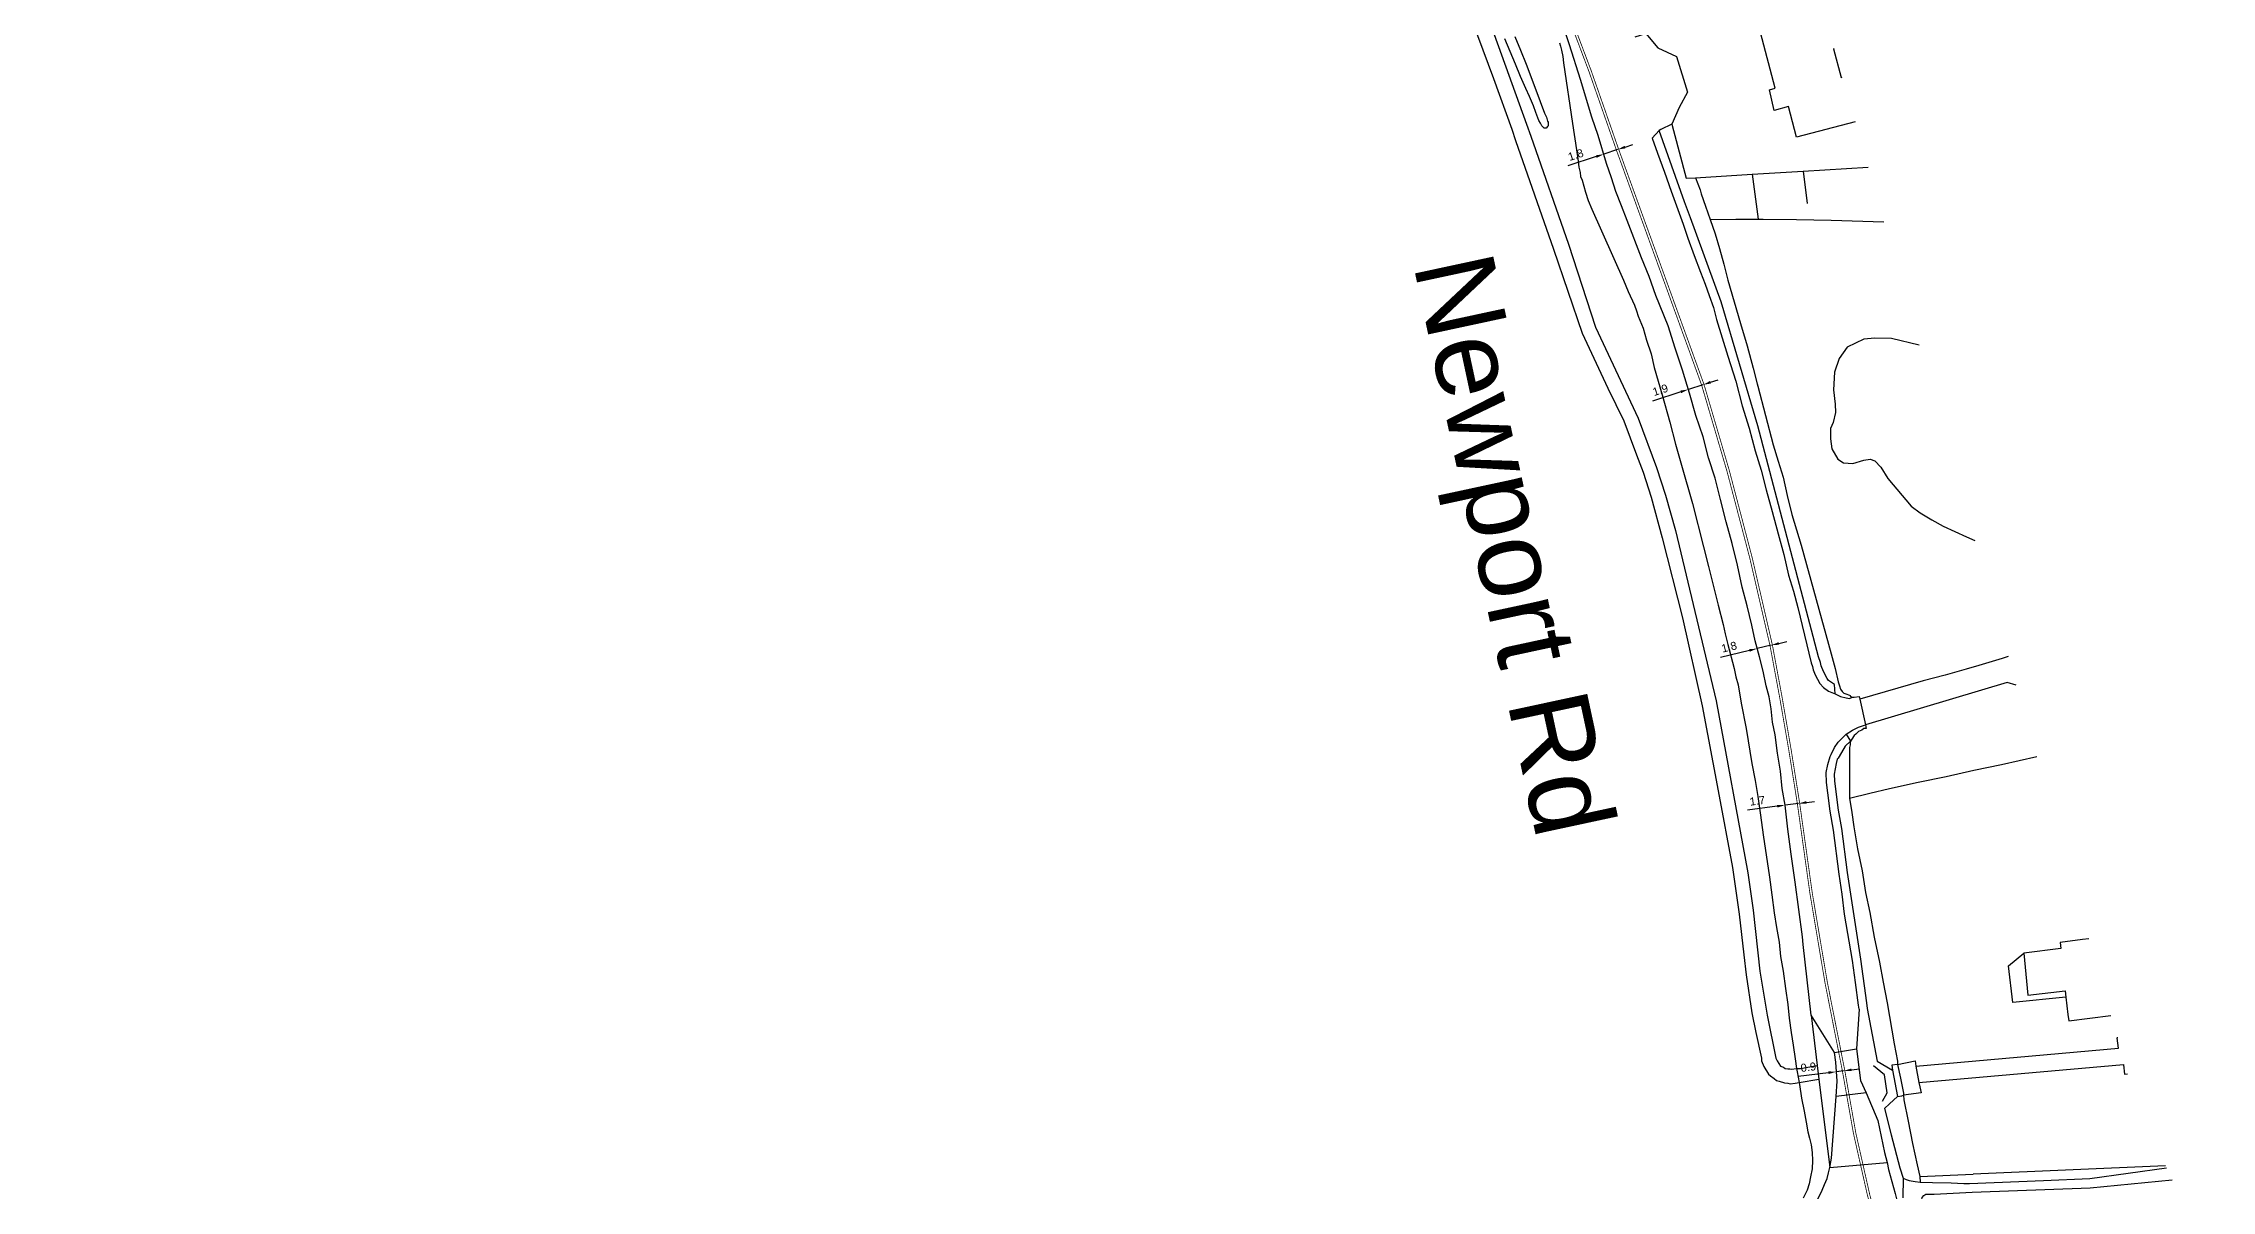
# Model space of a CAD drawing. Header units: millimetres. Extents: x 111502 to 977541, y 8702 to 1044108.
# Drawn here: x 487424.9 to 487695.9, y 237568.2 to 237711.6 of the extents above; entities that cross this region are included whole.
import ezdxf

# ---------------------------------------------------------------- set-up
doc = ezdxf.new("R2010")
doc.units = ezdxf.units.MM
doc.header["$LTSCALE"] = 0.25
doc.linetypes.add('DASHED2', pattern=[9.525, 6.35, -3.175])
for name, color, linetype in [('E HVSS As Laid Dimensions', 30, 'Continuous'), ('E HVSS As Laid HV', 10, 'Continuous'), ('X HVSS Site Background', 8, 'Continuous')]:
    doc.layers.add(name, color=color, linetype=linetype)
doc.styles.add('Arial', font='arial.ttf')
doc.dimstyles.new('HVSS AsLaid', dxfattribs={"dimtxt": 1, "dimasz": 1, "dimexe": 0, "dimexo": 0, "dimgap": 0.5, "dimtad": 1, "dimdec": 1, "dimzin": 1, "dimdsep": 46, "dimtxsty": 'Arial', "dimcen": 0.09, "dimadec": 0, "dimazin": 0, "dimtfac": 1, "dimtdec": 1, "dimtmove": 0, "dimatfit": 3, "dimfxl": 1, "dimtolj": 1, "dimtzin": 0, "dimarcsym": 0})

# ---------------------------------------------------------------- blocks, each defined once
blk = doc.blocks.new('OS MAP 060722')
at = {"layer": 'X HVSS Site Background'}
for points in [[(-1164.78, -1536.16), (-1165.78, -1527.31), (-1165.83, -1526.36), (-1166.78, -1519.51), (-1167.28, -1516.01), (-1167.68, -1512.91), (-1168.03, -1509.91), (-1168.38, -1507.81), (-1168.58, -1505.66), (-1168.98, -1503.41), (-1169.28, -1501.11), (-1169.58, -1499.51), (-1169.78, -1497.86), (-1170.03, -1496.36), (-1170.38, -1495.01), (-1170.78, -1493.16), (-1171.23, -1491.36), (-1171.78, -1489.36), (-1172.18, -1487.41), (-1172.78, -1485.01), (-1173.38, -1482.66), (-1173.98, -1479.91), (-1174.63, -1477.21), (-1175.38, -1474.51), (-1176.08, -1471.71), (-1176.78, -1469.06), (-1177.58, -1466.51), (-1178.28, -1463.86), (-1179.18, -1461.21), (-1179.98, -1458.41), (-1180.83, -1455.56), (-1181.78, -1452.81), (-1182.63, -1450.01), (-1184.18, -1446.21), (-1185.03, -1443.86), (-1185.98, -1441.51), (-1187.78, -1436.86), (-1188.48, -1435.01), (-1189.18, -1433.21), (-1189.73, -1431.51), (-1190.33, -1429.71), (-1191.38, -1426.21), (-1192.18, -1423.91), (-1193.58, -1419.21), (-1194.98, -1414.91), (-1195.58, -1413.01)], [(-1196.23, -1414.66), (-1196.08, -1415.06), (-1195.98, -1415.56), (-1195.78, -1416.36), (-1195.73, -1417.16), (-1194.58, -1424.71), (-1194.08, -1428.01), (-1193.88, -1429.41), (-1193.78, -1430.16), (-1193.63, -1430.86), (-1193.58, -1431.36), (-1193.38, -1431.81), (-1192.98, -1433.31), (-1192.63, -1434.36), (-1192.18, -1435.41), (-1188.23, -1444.31), (-1187.63, -1445.71), (-1186.83, -1447.41), (-1186.58, -1448.11), (-1186.38, -1448.81), (-1185.78, -1450.31), (-1185.33, -1451.81), (-1184.78, -1453.51), (-1184.38, -1455.21), (-1183.38, -1458.61), (-1182.43, -1462.06), (-1181.73, -1464.81), (-1180.98, -1467.41), (-1179.58, -1472.21), (-1178.23, -1477.61), (-1177.58, -1480.06), (-1176.98, -1482.56), (-1176.38, -1484.91), (-1175.78, -1487.31), (-1175.53, -1488.51), (-1175.18, -1489.81), (-1174.38, -1492.81), (-1174.18, -1493.86), (-1173.88, -1494.86), (-1173.53, -1497.16), (-1172.88, -1500.31), (-1172.18, -1504.71), (-1171.78, -1506.81), (-1171.43, -1508.81), (-1171.08, -1511.16), (-1170.78, -1513.61), (-1169.98, -1518.91), (-1169.68, -1521.11), (-1169.38, -1523.36), (-1169.08, -1525.21), (-1168.78, -1527.01), (-1168.58, -1528.81), (-1168.28, -1530.66), (-1167.98, -1532.81), (-1167.68, -1534.81), (-1167.53, -1536.51), (-1167.28, -1538.31), (-1167.03, -1539.91), (-1166.78, -1541.61), (-1166.58, -1542.81)], [(-1215.6, -1387.91), (-1210.58, -1402.61), (-1204.48, -1419.11), (-1202.18, -1425.41)], [(-1213.75, -1387.56), (-1200.33, -1424.81)], [(-1201.78, -1413.86), (-1201.08, -1415.56), (-1200.38, -1417.31), (-1199.18, -1420.51), (-1198.08, -1423.41), (-1197.98, -1423.66), (-1197.83, -1423.91), (-1197.73, -1424.41), (-1197.63, -1424.56), (-1197.63, -1425.01), (-1197.73, -1425.11), (-1197.88, -1425.31), (-1198.18, -1425.31), (-1198.23, -1425.21), (-1198.43, -1425.01), (-1198.58, -1424.66), (-1198.78, -1424.36), (-1199.18, -1423.36), (-1199.48, -1422.51), (-1199.98, -1421.36), (-1200.43, -1420.36), (-1201.08, -1418.86), (-1201.73, -1417.31), (-1202.38, -1415.71), (-1203.03, -1414.16)], [(-1159.26, -1424.53), (-1166.58, -1426.41), (-1167.58, -1422.61), (-1169.38, -1423.11), (-1169.98, -1420.51), (-1169.28, -1420.31), (-1171.08, -1413.36), (-1170.61, -1413.24), (-1171.31, -1410.56), (-1167.16, -1409.48), (-1166.46, -1412.17), (-1163.68, -1411.46), (-1163.05, -1411.29)], [(-1186.78, -1413.91), (-1185.43, -1413.46), (-1183.93, -1415.26), (-1181.58, -1416.36), (-1180.23, -1420.81), (-1181.28, -1422.71), (-1182.17, -1424.81)], [(-1161.88, -1415.38), (-1161.98, -1415.41), (-1161.03, -1418.96), (-1160.87, -1418.92)], [(-1200.33, -1424.81), (-1199.78, -1426.31), (-1195.08, -1439.81)], [(-1182.17, -1424.81), (-1183.57, -1425.46), (-1183.78, -1425.61)], [(-1182.17, -1424.81), (-1181.97, -1425.58), (-1180.38, -1431.56), (-1179.23, -1431.51)], [(-1202.18, -1425.41), (-1201.73, -1426.86), (-1196.98, -1440.41)], [(-1183.78, -1425.61), (-1184.64, -1426.55), (-1183.98, -1428.41), (-1183.08, -1430.81), (-1182.28, -1433.16), (-1180.78, -1437.31), (-1180.18, -1439.06), (-1179.38, -1441.21), (-1178.58, -1443.31), (-1178.03, -1444.81), (-1177.53, -1446.21), (-1176.98, -1447.71), (-1176.58, -1449.21), (-1175.18, -1453.81), (-1174.18, -1456.91), (-1173.38, -1460.01), (-1172.53, -1462.81), (-1171.78, -1465.61), (-1171.03, -1468.06), (-1170.38, -1470.51), (-1169.63, -1473.21), (-1168.88, -1476.01), (-1168.18, -1478.56), (-1167.58, -1481.16), (-1166.98, -1483.16), (-1166.43, -1485.21), (-1164.78, -1492.11), (-1164.58, -1492.56), (-1164.53, -1493.01), (-1164.28, -1493.61), (-1163.68, -1494.71), (-1163.23, -1495.21), (-1162.58, -1495.66), (-1161.78, -1496.01)], [(-1161.78, -1496.01), (-1161.83, -1494.81), (-1162.58, -1494.31), (-1162.78, -1494.06), (-1163.23, -1493.21), (-1163.53, -1492.51), (-1163.58, -1492.06), (-1163.83, -1491.36), (-1171.43, -1462.51), (-1176.03, -1447.01), (-1176.63, -1445.31), (-1179.23, -1438.21), (-1179.83, -1436.51), (-1180.58, -1434.51), (-1183.78, -1425.61)], [(-1172.13, -1431.06), (-1165.78, -1430.66)], [(-1165.78, -1430.66), (-1157.64, -1430.19)], [(-1165.78, -1430.66), (-1165.28, -1434.71)], [(-1179.23, -1431.51), (-1172.13, -1431.06)], [(-1179.23, -1431.51), (-1178.63, -1433.01), (-1178.53, -1433.51), (-1177.98, -1435.06), (-1177.38, -1436.71)], [(-1172.13, -1431.06), (-1171.38, -1436.66)], [(-1177.38, -1436.71), (-1174.18, -1436.66), (-1171.38, -1436.66)], [(-1177.38, -1436.71), (-1176.78, -1438.51), (-1176.23, -1440.36), (-1175.68, -1442.31), (-1175.18, -1444.31), (-1173.58, -1449.71), (-1172.78, -1452.51), (-1172.03, -1455.31), (-1171.51, -1457.24), (-1171.43, -1457.56), (-1169.53, -1464.86), (-1168.88, -1466.91), (-1168.28, -1468.91), (-1167.78, -1471.21), (-1167.18, -1473.56), (-1166.58, -1475.51), (-1166.03, -1477.41), (-1162.28, -1491.01), (-1161.78, -1492.81), (-1161.38, -1494.51), (-1161.23, -1495.01), (-1161.08, -1495.41), (-1160.88, -1495.71), (-1160.68, -1495.91), (-1160.43, -1496.01), (-1159.98, -1496.16), (-1159.88, -1496.21), (-1159.83, -1496.31), (-1159.58, -1496.41)], [(-1171.38, -1436.66), (-1170.78, -1436.66), (-1166.58, -1436.71), (-1162.28, -1436.81), (-1155.69, -1436.99)], [(-1196.98, -1440.41), (-1193.38, -1450.91), (-1190.18, -1457.81), (-1188.18, -1461.86), (-1186.58, -1466.11), (-1185.78, -1468.31), (-1184.78, -1471.41), (-1183.38, -1476.51), (-1180.83, -1486.51), (-1178.38, -1497.51), (-1176.38, -1508.11), (-1174.58, -1517.71), (-1173.78, -1523.51), (-1173.18, -1528.61), (-1172.88, -1531.11), (-1172.18, -1535.86), (-1171.68, -1538.31), (-1170.98, -1541.51), (-1170.98, -1541.86), (-1170.68, -1542.56), (-1170.08, -1543.51), (-1169.83, -1543.71), (-1169.38, -1544.06), (-1169.08, -1544.31), (-1168.78, -1544.41), (-1168.08, -1544.61), (-1167.68, -1544.66), (-1167.38, -1544.71), (-1166.78, -1544.66), (-1166.28, -1544.56)], [(-1195.08, -1439.81), (-1191.73, -1450.16), (-1186.38, -1461.56), (-1184.08, -1467.71), (-1182.98, -1471.16), (-1181.73, -1475.56), (-1176.63, -1496.86), (-1172.68, -1518.36), (-1172.03, -1523.01), (-1171.18, -1530.66), (-1170.28, -1536.16), (-1169.18, -1541.51), (-1169.03, -1541.86), (-1168.58, -1542.51), (-1168.23, -1542.66), (-1168.03, -1542.81), (-1167.68, -1542.86), (-1167.43, -1542.86), (-1167.23, -1542.91), (-1166.58, -1542.81)], [(-1151.28, -1452.43), (-1154.71, -1451.58), (-1156.79, -1451.53), (-1158.2, -1451.66), (-1160.26, -1452.69), (-1161.27, -1454.08), (-1161.85, -1455.8), (-1161.99, -1458.02), (-1161.75, -1459.81), (-1161.73, -1460.83), (-1162.03, -1462.07), (-1162.33, -1462.85), (-1162.36, -1464.13), (-1162.2, -1465.36), (-1161.43, -1466.66), (-1160.74, -1467.14), (-1159.54, -1467.21), (-1158.17, -1466.81), (-1157.41, -1466.68), (-1156.82, -1466.89), (-1156.06, -1467.67), (-1155.19, -1469.1), (-1152.25, -1472.52), (-1151.15, -1473.37), (-1149.7, -1474.24), (-1148.28, -1475.02), (-1145.34, -1476.38), (-1144.29, -1476.84)], [(-1143.79, -1492.43), (-1145.38, -1492.91), (-1148.03, -1493.66), (-1150.78, -1494.36), (-1158.68, -1496.66)], [(-1140.15, -1491.32), (-1140.88, -1491.56), (-1143.79, -1492.43)], [(-1139.13, -1494.9), (-1140.28, -1494.57), (-1157.98, -1499.86)], [(-1161.78, -1496.01), (-1161.08, -1496.31), (-1160.38, -1496.51), (-1159.98, -1496.56), (-1159.58, -1496.41)], [(-1159.58, -1496.41), (-1159.38, -1496.41), (-1158.78, -1496.31), (-1158.68, -1496.66)], [(-1158.68, -1496.66), (-1157.98, -1499.86)], [(-1158.78, -1535.41), (-1158.83, -1534.91), (-1159.23, -1532.06), (-1159.58, -1529.31), (-1160.58, -1523.51), (-1160.88, -1521.01), (-1161.28, -1518.51), (-1161.98, -1513.01), (-1162.38, -1510.66), (-1162.68, -1508.36), (-1162.83, -1507.06), (-1162.88, -1505.81), (-1162.68, -1504.81), (-1162.38, -1503.81), (-1162.28, -1503.56), (-1161.83, -1502.71), (-1161.38, -1502.01), (-1160.38, -1501.01)], [(-1160.38, -1501.01), (-1159.58, -1500.51), (-1158.83, -1500.16), (-1157.98, -1499.86)], [(-1160.38, -1501.01), (-1159.83, -1501.91)], [(-1157.98, -1499.86), (-1157.88, -1500.31), (-1158.18, -1500.31), (-1158.43, -1500.51), (-1158.83, -1500.71), (-1159.18, -1501.01), (-1159.38, -1501.21), (-1159.68, -1501.66), (-1159.83, -1501.91)], [(-1159.83, -1501.91), (-1160.53, -1502.51), (-1160.98, -1503.31), (-1161.38, -1504.01), (-1161.53, -1504.16), (-1161.63, -1504.71), (-1161.88, -1506.01), (-1161.83, -1506.91), (-1161.38, -1510.51), (-1160.98, -1512.81), (-1160.28, -1518.31), (-1158.58, -1529.16), (-1157.83, -1534.61), (-1157.78, -1535.31)], [(-1159.83, -1501.91), (-1159.88, -1502.16), (-1159.88, -1502.36), (-1159.98, -1502.71), (-1159.98, -1509.01)], [(-1159.98, -1509.01), (-1157.43, -1508.41), (-1154.98, -1507.81), (-1151.38, -1507.01), (-1147.88, -1506.31), (-1144.43, -1505.51), (-1140.98, -1504.81), (-1136.57, -1503.84)], [(-1159.98, -1509.01), (-1159.68, -1510.81), (-1159.43, -1512.61), (-1158.98, -1515.36), (-1158.38, -1518.11), (-1157.98, -1520.81), (-1157.43, -1523.31), (-1156.88, -1526.41), (-1156.23, -1529.51), (-1155.78, -1532.01), (-1155.28, -1534.61), (-1154.38, -1539.71), (-1153.98, -1541.91), (-1153.98, -1542.31)], [(-1130.06, -1526.6), (-1130.84, -1526.7), (-1133.63, -1527.06), (-1133.58, -1527.81), (-1138.18, -1528.41)], [(-1132.93, -1533.88), (-1139.56, -1534.57), (-1140.11, -1529.96), (-1138.18, -1528.41)], [(-1138.18, -1528.41), (-1137.68, -1533.66), (-1133.03, -1533.11), (-1132.93, -1533.88)], [(-1161.83, -1540.81), (-1164.78, -1536.16)], [(-1164.78, -1536.16), (-1164, -1542.43)], [(-1158.78, -1535.41), (-1159.08, -1540.36)], [(-1157.78, -1535.31), (-1156.53, -1541.91), (-1154.58, -1543.01)], [(-1132.93, -1533.88), (-1132.67, -1536.07), (-1132.58, -1536.86), (-1127.32, -1536.17)], [(-1151.68, -1542.51), (-1126.37, -1540.28), (-1126.53, -1539.01)], [(-1126.54, -1538.88), (-1126.53, -1539.01)], [(-1126.53, -1539.01), (-1126.51, -1539.01)], [(-1161.83, -1540.81), (-1159.08, -1540.36)], [(-1161.66, -1546.3), (-1161.53, -1544.41), (-1161.68, -1542.01), (-1161.83, -1540.81)], [(-1159.08, -1540.36), (-1158.58, -1544.31), (-1157.9, -1545.87)], [(-1153.98, -1542.31), (-1151.78, -1541.86), (-1151.68, -1542.51)], [(-1166.28, -1544.56), (-1166.23, -1544.81), (-1165.98, -1546.51), (-1165.63, -1548.16), (-1165.38, -1549.51), (-1165.18, -1550.71), (-1164.98, -1551.51), (-1164.78, -1552.36), (-1164.63, -1553.31), (-1164.58, -1554.31), (-1164.63, -1555.36), (-1164.83, -1556.36), (-1165.03, -1557.21), (-1165.28, -1558.01), (-1165.78, -1559.01)], [(-1166.58, -1542.81), (-1166.08, -1542.81), (-1164, -1542.43)], [(-1166.58, -1542.81), (-1166.53, -1543.21), (-1166.28, -1544.56)], [(-1166.28, -1544.56), (-1163.79, -1544.15)], [(-1164, -1542.43), (-1163.79, -1544.15)], [(-1163.79, -1544.15), (-1162.43, -1555.16)], [(-1155.86, -1546.88), (-1155.28, -1545.86), (-1155.58, -1543.61), (-1156.96, -1542.46)], [(-1153.98, -1542.31), (-1154.68, -1542.41), (-1154.58, -1543.01)], [(-1154.58, -1543.01), (-1153.98, -1546.31)], [(-1153.98, -1542.31), (-1153.58, -1544.01), (-1153.23, -1545.91), (-1153.23, -1546.16)], [(-1151.29, -1544.54), (-1151.18, -1545.11), (-1151.03, -1545.86), (-1153.23, -1546.16)], [(-1151.68, -1542.51), (-1151.29, -1544.54)], [(-1151.29, -1544.54), (-1125.73, -1542.29), (-1125.72, -1542.37), (-1125.62, -1543.51), (-1125.23, -1543.48)], [(-1162.43, -1555.16), (-1162.23, -1554.01), (-1161.66, -1546.3)], [(-1157.9, -1545.87), (-1161.66, -1546.3)], [(-1157.9, -1545.87), (-1156.43, -1549.31), (-1155.58, -1553.31), (-1155.28, -1554.56)], [(-1154.98, -1547.21), (-1155.58, -1547.81), (-1154.78, -1551.11), (-1153.68, -1555.21), (-1153.28, -1556.51)], [(-1153.98, -1546.31), (-1154.98, -1547.21)], [(-1153.98, -1546.31), (-1153.43, -1546.21), (-1153.23, -1546.16)], [(-1153.23, -1546.16), (-1153.18, -1546.71), (-1152.63, -1549.41), (-1152.08, -1552.16), (-1151.53, -1554.86), (-1151.18, -1556.31)], [(-1173.79, -1566.66), (-1173.28, -1566.56), (-1172.58, -1566.36), (-1171.58, -1566.01), (-1170.88, -1565.71), (-1170.18, -1565.36), (-1169.38, -1564.86), (-1168.63, -1564.36), (-1167.98, -1563.81), (-1167.28, -1563.31), (-1166.28, -1562.31), (-1165.78, -1561.66), (-1165.18, -1561.01), (-1164.78, -1560.31), (-1164.03, -1559.31), (-1163.38, -1558.01), (-1163.08, -1557.31), (-1162.78, -1556.56), (-1162.58, -1555.86), (-1162.43, -1555.16)], [(-1162.43, -1555.16), (-1155.28, -1554.56)], [(-1155.28, -1554.56), (-1155.08, -1555.41), (-1154.28, -1558.41), (-1154.09, -1559.08)], [(-1151.13, -1557.01), (-1149.58, -1557.06), (-1147.28, -1557.11), (-1145.68, -1557.16), (-1144.98, -1557.16), (-1135.73, -1556.8), (-1129.94, -1556.57), (-1120.35, -1555.21)], [(-1120.46, -1554.98), (-1144.53, -1556.01)], [(-1153.28, -1556.51), (-1153.3, -1558.98)], [(-1153.28, -1556.51), (-1152.88, -1556.66), (-1152.53, -1556.81), (-1151.78, -1556.91), (-1151.13, -1557.01)], [(-1151.18, -1556.31), (-1144.53, -1556.01)], [(-1151.18, -1556.31), (-1151.13, -1557.01)], [(-1143.41, -1568.51), (-1150.66, -1559.76), (-1150.88, -1559.46), (-1150.94, -1559.19), (-1150.88, -1558.92), (-1150.67, -1558.66), (-1150.42, -1558.53), (-1150.15, -1558.51), (-1149.38, -1558.51), (-1144.64, -1558.26), (-1129.89, -1557.73), (-1119.65, -1556.72)]]:
    blk.add_lwpolyline(points, dxfattribs=at)
blk = doc.blocks.new('*D1736')
at = {"layer": 'Defpoints', "color": 0, "transparency": 16777216}
for p in [(487648.97, 237583.1), (487649.87, 237583.21), (487649.87, 237583.21)]:
    blk.add_point(p, dxfattribs=at)
at = {"layer": 'E HVSS As Laid Dimensions', "color": 0, "lineweight": -2, "transparency": 16777216}
for p, q in [((487647.98, 237582.97), (487644.19, 237582.49)), ((487649.87, 237583.21), (487648.97, 237583.1)), ((487650.86, 237583.34), (487651.85, 237583.46))]:
    blk.add_line(p, q, dxfattribs=at)
at = {"layer": 'E HVSS As Laid Dimensions', "color": 0, "transparency": 16777216}
for points in [[(487647.96, 237583.14), (487648, 237582.81), (487648.97, 237583.1)], [(487650.84, 237583.5), (487650.88, 237583.17), (487649.87, 237583.21)]]:
    blk.add_solid(points, dxfattribs=at)
at = {"layer": 'E HVSS As Laid Dimensions', "color": 0, "transparency": 16777216, "insert": (487645.46, 237583.67), "char_height": 1, "attachment_point": 5, "rotation": 7.2143, "style": 'Arial'}
blk.add_mtext('\\A1;0.9', dxfattribs=at)
blk = doc.blocks.new('*D1737')
at = {"layer": 'Defpoints', "color": 0, "transparency": 16777216}
for p in [(487642.55, 237616.4), (487644.24, 237616.62), (487644.24, 237616.62)]:
    blk.add_point(p, dxfattribs=at)
at = {"layer": 'E HVSS As Laid Dimensions', "color": 0, "lineweight": -2, "transparency": 16777216}
for p, q in [((487641.56, 237616.27), (487637.86, 237615.79)), ((487644.24, 237616.62), (487642.55, 237616.4)), ((487645.23, 237616.75), (487646.22, 237616.88))]:
    blk.add_line(p, q, dxfattribs=at)
at = {"layer": 'E HVSS As Laid Dimensions', "color": 0, "transparency": 16777216}
for points in [[(487641.54, 237616.44), (487641.58, 237616.11), (487642.55, 237616.4)], [(487645.21, 237616.91), (487645.25, 237616.58), (487644.24, 237616.62)]]:
    blk.add_solid(points, dxfattribs=at)
at = {"layer": 'E HVSS As Laid Dimensions', "color": 0, "transparency": 16777216, "insert": (487639.09, 237616.96), "char_height": 1, "attachment_point": 5, "rotation": 7.4314, "style": 'Arial'}
blk.add_mtext('\\A1;1.7', dxfattribs=at)
blk = doc.blocks.new('*D1738')
at = {"layer": 'Defpoints', "color": 0, "transparency": 16777216}
for p in [(487639.08, 237635.95), (487640.82, 237636.39), (487640.83, 237636.37)]:
    blk.add_point(p, dxfattribs=at)
at = {"layer": 'E HVSS As Laid Dimensions', "color": 0, "lineweight": -2, "transparency": 16777216}
for p, q in [((487640.82, 237636.39), (487639.07, 237635.97)), ((487639.08, 237635.95), (487639.07, 237635.97)), ((487640.83, 237636.37), (487640.82, 237636.39)), ((487641.79, 237636.62), (487642.77, 237636.85)), ((487638.1, 237635.74), (487634.47, 237634.87))]:
    blk.add_line(p, q, dxfattribs=at)
at = {"layer": 'E HVSS As Laid Dimensions', "color": 0, "transparency": 16777216}
for points in [[(487638.06, 237635.9), (487638.14, 237635.58), (487639.07, 237635.97)], [(487641.75, 237636.78), (487641.83, 237636.46), (487640.82, 237636.39)]]:
    blk.add_solid(points, dxfattribs=at)
at = {"layer": 'E HVSS As Laid Dimensions', "color": 0, "transparency": 16777216, "insert": (487635.56, 237636.17), "char_height": 1, "attachment_point": 5, "rotation": 13.4486, "style": 'Arial'}
blk.add_mtext('\\A1;1.8', dxfattribs=at)
blk = doc.blocks.new('*D1739')
at = {"layer": 'Defpoints', "color": 0, "transparency": 16777216}
for p in [(487632.28, 237668.94), (487632.28, 237668.94), (487630.47, 237668.36)]:
    blk.add_point(p, dxfattribs=at)
at = {"layer": 'E HVSS As Laid Dimensions', "color": 0, "lineweight": -2, "transparency": 16777216}
for p, q in [((487632.28, 237668.94), (487630.47, 237668.36)), ((487633.23, 237669.25), (487634.18, 237669.56)), ((487629.52, 237668.05), (487625.97, 237666.91))]:
    blk.add_line(p, q, dxfattribs=at)
at = {"layer": 'E HVSS As Laid Dimensions', "color": 0, "transparency": 16777216}
for points in [[(487633.18, 237669.41), (487633.28, 237669.09), (487632.28, 237668.94)], [(487629.47, 237668.21), (487629.57, 237667.89), (487630.47, 237668.36)]]:
    blk.add_solid(points, dxfattribs=at)
at = {"layer": 'E HVSS As Laid Dimensions', "color": 0, "transparency": 16777216, "insert": (487626.96, 237668.29), "char_height": 1, "attachment_point": 5, "rotation": 17.8787, "style": 'Arial'}
blk.add_mtext('\\A1;1.9', dxfattribs=at)
blk = doc.blocks.new('*D1740')
at = {"layer": 'Defpoints', "color": 0, "transparency": 16777216}
for p in [(487621.61, 237698.33), (487621.61, 237698.33), (487619.9, 237697.76)]:
    blk.add_point(p, dxfattribs=at)
at = {"layer": 'E HVSS As Laid Dimensions', "color": 0, "lineweight": -2, "transparency": 16777216}
for p, q in [((487621.61, 237698.33), (487619.9, 237697.76)), ((487622.56, 237698.64), (487623.51, 237698.96)), ((487618.95, 237697.45), (487615.41, 237696.28))]:
    blk.add_line(p, q, dxfattribs=at)
at = {"layer": 'E HVSS As Laid Dimensions', "color": 0, "transparency": 16777216}
for points in [[(487622.51, 237698.8), (487622.61, 237698.48), (487621.61, 237698.33)], [(487618.9, 237697.61), (487619, 237697.29), (487619.9, 237697.76)]]:
    blk.add_solid(points, dxfattribs=at)
at = {"layer": 'E HVSS As Laid Dimensions', "color": 0, "transparency": 16777216, "insert": (487616.39, 237697.67), "char_height": 1, "attachment_point": 5, "rotation": 18.3038, "style": 'Arial'}
blk.add_mtext('\\A1;1.8', dxfattribs=at)

msp = doc.modelspace()

# ---------------------------------------------------------------- linework, layer by layer
at = {"lineweight": 0}
msp.add_circle((488727.82, 239008.33), 11388.42, dxfattribs=at)
at = {"layer": 'E HVSS As Laid HV', "linetype": 'DASHED2', "lineweight": 0, "flags": 128}
for points in [[(487667.94, 237136.68, 0.1, 0.1, 0), (487674.76, 237142.14, 0.1, 0.1, -0.108532), (487679.49, 237143.38, 0.1, 0.1, 0.016324), (487711.47, 237145.56, 0.1, 0.1, 0.02314), (487725.77, 237148.67, 0.1, 0.1, 0), (487738.07, 237148.38, 0.1, 0.1, 0), (487753.81, 237158.65, 0.1, 0.1, 0), (487763.17, 237166.35, 0.1, 0.1, 0.255524), (487765.92, 237172.41, 0.1, 0.1, 0), (487765.43, 237181.04, 0.1, 0.1, 0), (487764.2, 237197.42, 0.1, 0.1, -0.045247), (487764.39, 237216.62, 0.1, 0.1, -0.057429), (487767.25, 237228.2, 0.1, 0.1, 0.070553), (487767.54, 237248.53, 0.1, 0.1, 0), (487761.37, 237276.81, 0.1, 0.1, -0.032393), (487758.61, 237308.96, 0.1, 0.1, 0), (487758.56, 237335, 0.1, 0.1, 0.043598), (487749.93, 237380.28, 0.1, 0.1, -0.004547), (487741.91, 237413.61, 0.1, 0.1, 0.042975), (487738.95, 237424.04, 0.1, 0.1, 0), (487728.87, 237442.72, 0.1, 0.1, 0), (487726.1, 237447.13, 0.1, 0.1, 0), (487718.38, 237458.41, 0.1, 0.1, 0), (487708.22, 237475.56, 0.1, 0.1, 0), (487701.87, 237485.94, 0.1, 0.1, 0), (487694.13, 237498.83, 0.1, 0.1, 0), (487683.56, 237514.65, 0.1, 0.1, 0), (487676.13, 237527.12, 0.1, 0.1, 0), (487666.02, 237541.26, 0.1, 0.1, -0.062386), (487654.98, 237559.97, 0.1, 0.1, -0.035738), (487649.72, 237583.19, 0.1, 0.1, -0.020845), (487644.09, 237616.6, 0.1, 0.1, 0.009679), (487640.67, 237636.36, 0.1, 0.1, 0.022051), (487632.13, 237668.89, 0.1, 0.1, 0), (487621.47, 237698.28, 0.1, 0.1, 0.018751), (487610.48, 237727.39, 0.1, 0.1, 0), (487609.77, 237729.43, 0.1, 0.1, 0), (487607.03, 237735.25, 0.1, 0.1, 0), (487598.87, 237760.79, 0.1, 0.1, 0), (487596.61, 237769.56, 0.1, 0.1, -0.094845), (487597.87, 237774.21, 0.1, 0.1, 0.08728), (487599.09, 237778.71, 0.1, 0.1, 0), (487598.94, 237800.27, 0.1, 0.1, 0), (487598.75, 237807.3, 0.1, 0.1, 0), (487599.39, 237814.62, 0.1, 0.1, 0.038366), (487600.42, 237836.52, 0.1, 0.1, -0.046697), (487601.57, 237860.78, 0.1, 0.1, -0.035658), (487608.61, 237884.66, 0.1, 0.1, 0), (487615.7, 237907.66, 0.1, 0.1, 0), (487617.98, 237916.12, 0.1, 0.1, 0), (487625.33, 237934.26, 0.1, 0.1, 0), (487632.27, 237951.17, 0.1, 0.1, 0), (487639.01, 237967.25, 0.1, 0.1, 0.024249), (487645.92, 237988.27, 0.1, 0.1, 0), (487653.77, 238020.9, 0.1, 0.1, 0), (487663.4, 238061.24, 0.1, 0.1, 0), (487668.13, 238088.37, 0.1, 0.1, 0.024941), (487668.96, 238115.17, 0.1, 0.1, 0.030951), (487665.68, 238142.84, 0.1, 0.1, 0), (487658.91, 238166.27, 0.1, 0.1, -0.309587), (487660.41, 238168.92, 0.1, 0.1, 0.226521), (487661.42, 238171.39, 0.1, 0.1, 0), (487661.24, 238174.58, 0.1, 0.1, 0.052885), (487660.93, 238176.48, 0.1, 0.1, 0), (487657.93, 238186, 0.1, 0.1, 0), (487654.61, 238195.24, 0.1, 0.1, -0.094128), (487654.62, 238198.19, 0.1, 0.1, 0.171763), (487654.65, 238200.97, 0.1, 0.1, 0), (487643.72, 238221.33, 0.1, 0.1, 0), (487636.89, 238235.25, 0.1, 0.1, 0), (487627.77, 238254.42, 0.1, 0.1, 0), (487627.54, 238254.88, 0.1, 0.1, -0.309302), (487628.2, 238258.87, 0.1, 0.1, -0.059041), (487641.05, 238266.28, 0.1, 0.1, 0), (487673.46, 238279.91, 0.1, 0.1, 0), (487691.71, 238287.28, 0.1, 0.1, -0.154715), (487696.09, 238287.15, 0.1, 0.1, 0.232314), (487702.78, 238286.66, 0.1, 0.1, 0), (487721.63, 238293.41, 0.1, 0.1, 0), (487769.85, 238309.12, 0.1, 0.1, 0), (487810.11, 238321.36, 0.1, 0.1, -0.091458), (487825.3, 238319, 0.1, 0.1, 0.062991), (487855.76, 238314.93, 0.1, 0.1, 0), (487872.04, 238314.32, 0.1, 0.1, 0.079734), (487882.65, 238315.47, 0, 0, 0)], [(487668.13, 237136.45, 0.1, 0.1, 0), (487674.93, 237141.88, 0.1, 0.1, -0.107828), (487679.5, 237143.08, 0.1, 0.1, 0.016329), (487711.51, 237145.27, 0.1, 0.1, 0.023849), (487725.77, 237148.37, 0.1, 0.1, 0), (487738.16, 237148.08, 0.1, 0.1, 0), (487753.98, 237158.41, 0.1, 0.1, 0), (487763.36, 237166.11, 0.1, 0.1, 0.255186), (487766.22, 237172.43, 0.1, 0.1, 0), (487765.73, 237181.06, 0.1, 0.1, 0), (487764.49, 237197.45, 0.1, 0.1, -0.045239), (487764.69, 237216.59, 0.1, 0.1, -0.057191), (487767.54, 237228.15, 0.1, 0.1, 0.070599), (487767.84, 237248.58, 0.1, 0.1, 0), (487761.67, 237276.87, 0.1, 0.1, -0.032381), (487758.91, 237308.97, 0.1, 0.1, 0), (487758.86, 237335.01, 0.1, 0.1, 0.043608), (487750.22, 237380.36, 0.1, 0.1, -0.004545), (487742.2, 237413.68, 0.1, 0.1, 0.043032), (487739.23, 237424.17, 0.1, 0.1, 0), (487729.12, 237442.87, 0.1, 0.1, 0), (487726.35, 237447.3, 0.1, 0.1, 0), (487718.63, 237458.57, 0.1, 0.1, 0), (487708.47, 237475.71, 0.1, 0.1, 0), (487702.12, 237486.1, 0.1, 0.1, 0), (487694.39, 237498.99, 0.1, 0.1, 0), (487683.81, 237514.81, 0.1, 0.1, 0), (487676.38, 237527.28, 0.1, 0.1, 0), (487666.26, 237541.44, 0.1, 0.1, -0.062337), (487655.26, 237560.07, 0.1, 0.1, -0.035725), (487650.02, 237583.24, 0.1, 0.1, -0.020852), (487644.38, 237616.64, 0.1, 0.1, 0.009683), (487640.97, 237636.42, 0.1, 0.1, 0.022057), (487632.42, 237668.99, 0.1, 0.1, 0), (487621.75, 237698.38, 0.1, 0.1, 0.018748), (487610.75, 237727.51, 0.1, 0.1, 0), (487610.04, 237729.56, 0.1, 0.1, 0), (487607.31, 237735.36, 0.1, 0.1, 0), (487599.16, 237760.88, 0.1, 0.1, 0), (487596.92, 237769.59, 0.1, 0.1, -0.093894), (487598.14, 237774.08, 0.1, 0.1, 0.08759), (487599.39, 237778.7, 0.1, 0.1, 0), (487599.24, 237800.27, 0.1, 0.1, 0), (487599.05, 237807.29, 0.1, 0.1, 0), (487599.69, 237814.59, 0.1, 0.1, 0.038361), (487600.72, 237836.53, 0.1, 0.1, -0.046687), (487601.86, 237860.73, 0.1, 0.1, -0.035639), (487608.9, 237884.56, 0.1, 0.1, 0), (487615.98, 237907.58, 0.1, 0.1, 0), (487618.27, 237916.03, 0.1, 0.1, 0), (487625.6, 237934.15, 0.1, 0.1, 0), (487632.55, 237951.06, 0.1, 0.1, 0), (487639.29, 237967.14, 0.1, 0.1, 0.02426), (487646.21, 237988.19, 0.1, 0.1, 0), (487654.06, 238020.83, 0.1, 0.1, 0), (487663.7, 238061.18, 0.1, 0.1, 0), (487668.42, 238088.33, 0.1, 0.1, 0.024959), (487669.26, 238115.18, 0.1, 0.1, 0.030974), (487665.97, 238142.91, 0.1, 0.1, 0), (487659.21, 238166.33, 0.1, 0.1, -0.306303), (487660.54, 238168.65, 0.1, 0.1, 0.236569), (487661.72, 238171.4, 0.1, 0.1, 0), (487661.54, 238174.6, 0.1, 0.1, 0.053044), (487661.22, 238176.57, 0.1, 0.1, 0), (487658.22, 238186.1, 0.1, 0.1, 0), (487654.9, 238195.32, 0.1, 0.1, -0.092572), (487654.91, 238198.11, 0.1, 0.1, 0.171796), (487654.92, 238201.09, 0.1, 0.1, 0), (487643.99, 238221.47, 0.1, 0.1, 0), (487637.17, 238235.38, 0.1, 0.1, 0), (487628.04, 238254.55, 0.1, 0.1, 0), (487627.8, 238255.01, 0.1, 0.1, -0.306741), (487628.4, 238258.65, 0.1, 0.1, -0.058935), (487641.17, 238266, 0.1, 0.1, 0), (487673.58, 238279.64, 0.1, 0.1, 0), (487691.81, 238286.99, 0.1, 0.1, -0.153088), (487695.97, 238286.87, 0.1, 0.1, 0.231128), (487702.89, 238286.38, 0.1, 0.1, 0), (487721.72, 238293.13, 0.1, 0.1, 0), (487769.94, 238308.84, 0.1, 0.1, 0), (487810.2, 238321.08, 0.1, 0.1, -0.090346), (487825.21, 238318.71, 0.1, 0.1, 0.063005), (487855.75, 238314.63, 0.1, 0.1, 0), (487872.03, 238314.02, 0.1, 0.1, 0.07972), (487882.72, 238315.18, 0, 0, 0)]]:
    msp.add_lwpolyline(points, format="xyseb", dxfattribs=at)

# ---------------------------------------------------------------- block references
at = {"layer": 'E HVSS As Laid HV', "linetype": 'DASHED2', "lineweight": 0}
msp.add_blockref('OS MAP 060722', (488810.58, 239126.31), dxfattribs=at)

# ---------------------------------------------------------------- texts
at = {"lineweight": 0, "insert": (487605.85, 237686.08), "char_height": 10, "attachment_point": 1, "rotation": 282.1238, "style": 'Arial'}
msp.add_mtext_dynamic_manual_height_columns('Newport Rd', width=345.9244, gutter_width=10, heights=[0], dxfattribs=at)

# ---------------------------------------------------------------- dimensions: what is measured, and where the dimension line sits
at = {"layer": 'E HVSS As Laid Dimensions'}
for base, p1, p2, angle, picture, middle in [((487621.61, 237698.33), (487619.9, 237697.76), (487621.61, 237698.33), 18.3038, '*D1740', (487616.71, 237696.71)), ((487632.28, 237668.94), (487630.47, 237668.36), (487632.28, 237668.94), 17.8787, '*D1739', (487627.27, 237667.33)), ((487640.82, 237636.39), (487639.08, 237635.95), (487640.83, 237636.37), 13.4486, '*D1738', (487635.8, 237635.19)), ((487644.24, 237616.62), (487642.55, 237616.4), (487644.24, 237616.62), 7.4314, '*D1737', (487639.22, 237615.97)), ((487649.87, 237583.21), (487648.97, 237583.1), (487649.87, 237583.21), 7.2143, '*D1736', (487645.59, 237582.67))]:
    dim = msp.add_linear_dim(base=base, p1=p1, p2=p2, angle=angle, dimstyle='HVSS AsLaid', dxfattribs=at)
    dim.commit()
    dim.dimension.update_dxf_attribs({"geometry": picture, "text_midpoint": middle, "dimtype": 161})

doc.saveas('drawing.dxf')
